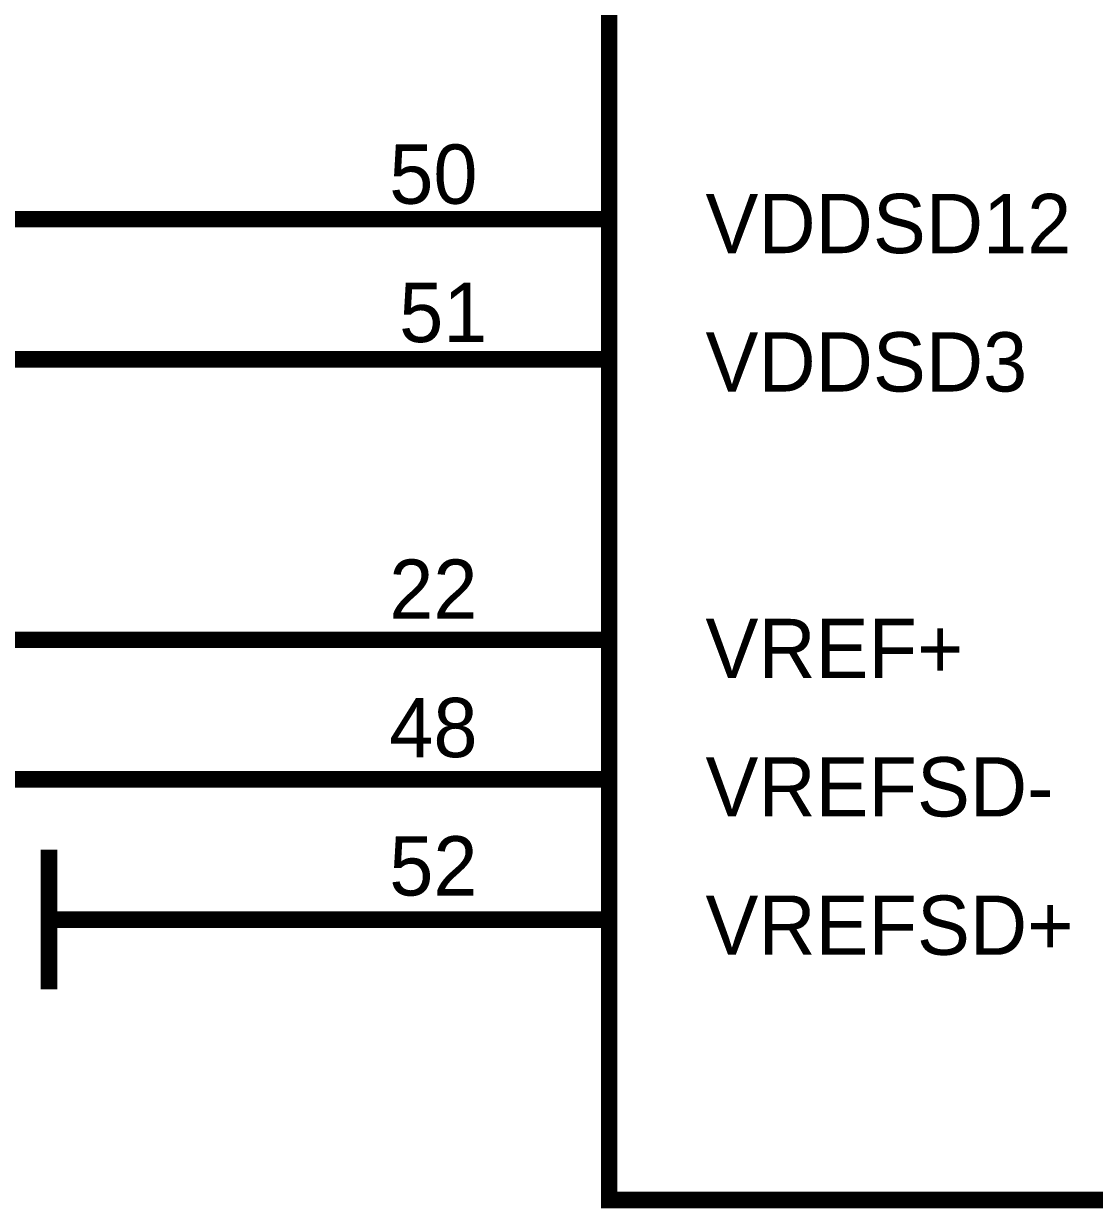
# Model space of a CAD drawing. Header units: inches. Extents: x 0 to 17, y 0 to 11.7.
# Drawn here: x 8.382 to 9.146, y 3.644 to 4.49 of the extents above; entities that cross this region are included whole.
import ezdxf

# ---------------------------------------------------------------- set-up
doc = ezdxf.new("R2010")
doc.units = ezdxf.units.IN
doc.header["$MEASUREMENT"] = 0
doc.layers.add('Sheet', color=255, linetype='Continuous')

msp = doc.modelspace()

# ---------------------------------------------------------------- linework, layer by layer
at = {"layer": 'Sheet'}
for points in [[(8.79962, 5.2497, 0.0118, 0.0118, 0), (8.79962, 3.64961, 0.0118, 0.0118, 0)], [(8.49977, 4.34998, 0.0118, 0.0118, 0), (8.29958, 4.34998, 0.0118, 0.0118, 0), (8.29958, 4.24986, 0.0118, 0.0118, 0)], [(8.79962, 4.34998, 0.0118, 0.0118, 0), (8.49977, 4.34998, 0.0118, 0.0118, 0)], [(8.49977, 4.04963, 0.0118, 0.0118, 0), (8.29958, 4.04963, 0.0118, 0.0118, 0), (8.29958, 4.24986, 0.0118, 0.0118, 0)], [(8.49977, 4.24986, 0.0118, 0.0118, 0), (8.29958, 4.24986, 0.0118, 0.0118, 0)], [(8.79962, 4.24986, 0.0118, 0.0118, 0), (8.49977, 4.24986, 0.0118, 0.0118, 0)], [(8.79962, 4.04963, 0.0118, 0.0118, 0), (8.49977, 4.04963, 0.0118, 0.0118, 0)], [(8.49977, 3.94995, 0.0118, 0.0118, 0), (7.99973, 3.94995, 0.0118, 0.0118, 0)], [(8.79962, 3.94995, 0.0118, 0.0118, 0), (8.49977, 3.94995, 0.0118, 0.0118, 0)], [(8.39967, 3.89968, 0.0118, 0.0118, 0), (8.39967, 3.8, 0.0118, 0.0118, 0)], [(8.49977, 3.84984, 0.0118, 0.0118, 0), (8.39967, 3.84984, 0.0118, 0.0118, 0)], [(8.79962, 3.84984, 0.0118, 0.0118, 0), (8.49977, 3.84984, 0.0118, 0.0118, 0)], [(8.79962, 3.64961, 0.0118, 0.0118, 0), (10.59914, 3.64961, 0.0118, 0.0118, 0)]]:
    msp.add_lwpolyline(points, format="xyseb", dxfattribs=at)
for points in [[(8.79962, 5.2497, 0.0118, 0.0118, 0), (10.59914, 5.2497, 0.0118, 0.0118, 0), (10.59914, 3.64961, 0.0118, 0.0118, 0), (8.79962, 3.64961, 0.0118, 0.0118, 0), (8.79962, 5.2497, 0.0118, 0.0118, 0)], [(8.79962, 5.2497, 0.0039, 0.0039, 0), (8.79962, 3.64961, 0.0039, 0.0039, 0), (10.59914, 3.64961, 0.0039, 0.0039, 0), (10.59914, 5.2497, 0.0039, 0.0039, 0), (8.79962, 5.2497, 0.0039, 0.0039, 0), (8.79962, 5.2497, 0.0039, 0.0039, 0)]]:
    msp.add_lwpolyline(points, format="xyseb", close=True, dxfattribs=at)

# ---------------------------------------------------------------- texts
for s, p in [('50', (8.64264, 4.361)), ('VDDSD12', (8.8684, 4.32572)), ('51', (8.64969, 4.26221)), ('VDDSD3', (8.8684, 4.22693)), ('22', (8.64264, 4.06462)), ('VREF+', (8.8684, 4.02228)), ('48', (8.64264, 3.96583)), ('VREFSD-', (8.8684, 3.92349)), ('52', (8.64264, 3.86704)), ('VREFSD+', (8.8684, 3.8247))]:
    msp.add_text(s, height=0.04234, dxfattribs=at).set_placement(p)

doc.saveas('drawing.dxf')
